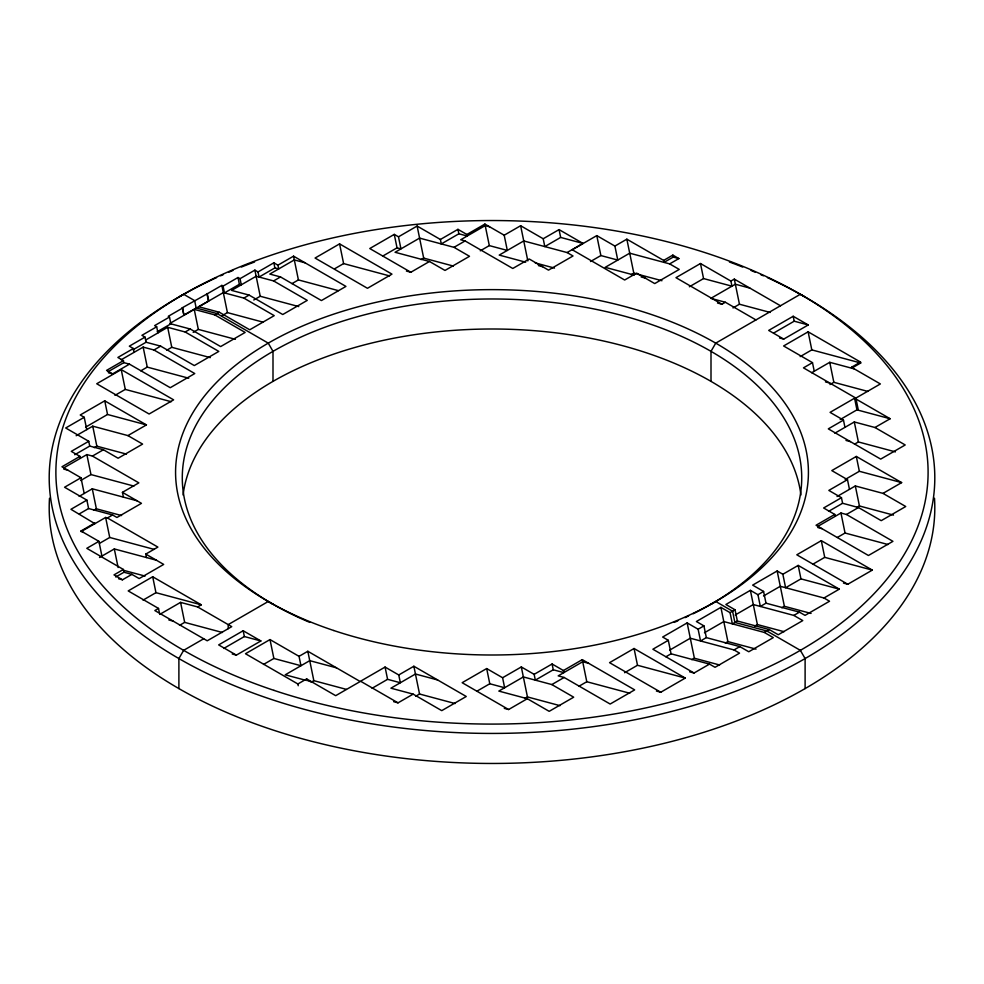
<?xml version="1.0" encoding="UTF-8"?>
<svg xmlns="http://www.w3.org/2000/svg" width="984" height="984" viewBox="0 0 984 984"><rect width="100%" height="100%" fill="white"/><g stroke="black" fill="none" stroke-linecap="round" stroke-linejoin="round"><path stroke-width="1.48" d="M805.109 688.579L805.109 658.567L800.361 650.35L766.844 630.99L734.876 622.429L732.588 611.212L715.749 601.495L711.001 604.237M178.891 297.02L183.639 294.277L194.648 300.637L196.148 307.98L217.058 313.576L268.251 343.133L272.998 351.349L272.998 381.374M182.397 307.709L207.304 293.786L208.78 300.993L183.897 315.052L182.397 307.709L183.897 315.052M182.79 307.943L168.252 316.331L169.482 317.045L170.872 323.847L157.255 331.706M207.304 293.786L221.843 285.397L223.073 286.11L224.463 292.912L239.383 284.302L241.301 284.819L240.047 278.681L237.993 277.5L223.073 286.11M169.482 317.045L154.623 325.618L156.677 326.799L157.932 332.936M156.677 326.799L141.917 335.323L145.017 337.118L146.075 342.235L160.65 346.134L194.303 365.568L218.817 351.411L185.164 331.989L167.686 327.303L145.632 340.034M240.047 278.681L254.881 270.12L258.029 271.941L259.063 277.045L274.88 267.906L278.706 268.927L277.931 265.176L273.847 262.814L258.029 271.941M145.017 337.118L129.322 346.171L133.369 348.508L134.144 352.309M194.242 309.382L169.728 323.539L190.269 329.037L220.637 346.577L245.151 332.432L214.783 314.892L194.242 309.382L198.338 329.394L235.361 339.308M133.369 348.508L117.871 357.463L123.418 360.661L123.824 362.641L129.458 364.154L170.257 387.708L194.77 373.551L153.971 349.997L143.16 347.106L121.229 359.763M277.931 265.176L293.552 256.16L345.938 286.405L321.424 300.563L280.514 276.935L269.8 274.069L294.314 259.924L305.028 262.789M132.988 349.787L146.075 342.235M123.418 360.661L106.555 370.402L112.594 373.883L129.458 364.154M108.252 371.62L123.824 362.641M153.971 349.997L160.65 346.134M185.164 331.989L190.269 329.037M214.783 314.892L219.346 312.26L249.715 329.788L274.228 315.643L243.86 298.103L223.319 292.605L198.805 306.75L219.346 312.26M243.86 298.103L249.087 295.089L282.752 314.523L307.266 300.378L273.601 280.932L256.135 276.258L231.621 290.403L249.087 295.089M273.601 280.932L280.514 276.935M121.229 369.603L96.727 383.76L149.113 414.006L173.627 399.848L121.229 369.603L125.288 389.406L171.204 401.706M339.578 243.884L315.064 258.042L367.462 288.287L391.964 274.13L339.578 243.884L343.613 263.589L389.529 275.901M193.172 332.371L198.338 329.394M222.249 315.581L227.415 312.605L262.962 322.125M166.616 350.279L171.769 347.303L210.281 357.623M253.774 299.985L260.231 296.258L298.742 306.577M140.798 370.82L147.256 367.106L188.731 378.213M291.965 283.638L298.41 279.923L338.398 290.637M76.174 435.728L92.742 426.17L127.908 435.592L146.444 424.904L104.747 400.832L80.233 414.99L84.23 417.29L86.752 429.614M114.968 395.359L125.288 389.406M334.585 268.804L343.613 263.589M382.837 256.024L397.032 247.833L400.943 248.878L398.483 236.812L394.276 234.377L369.763 248.534L410.845 272.248L429.479 261.486L445.002 270.44L469.516 256.295L453.993 247.328L419.59 238.103L395.076 252.273L429.479 261.486M84.23 417.29L65.707 427.991L88.745 441.287L89.728 446.072L103.406 449.749L118.105 458.237L142.606 444.079L127.908 435.592M398.483 236.812L417.118 226.049L440.389 239.481L441.299 243.921M85.608 427.142L107.539 414.485L146.444 424.904M88.745 441.287L71.279 451.373L79.938 456.379L80.344 458.335M440.389 239.481L457.954 229.333L466.871 234.487L467.191 236.012L458.864 233.786L441.299 243.934M74.747 454.731L89.728 446.084M94.255 447.659L96.838 446.17L126.456 454.104M79.938 456.379L61.955 466.773L80.983 477.757L84.194 493.476M421.103 259.591L423.686 258.103L453.304 266.049M466.871 234.487L484.903 224.069L504.202 235.213L507.313 250.428L489.319 245.606L480.278 250.809M63.64 467.978L86.863 454.583L92.447 456.072L138.855 482.861L122.434 492.344L123.418 497.141M92.447 456.072L103.406 449.749M453.993 247.328L465.088 240.932L512.787 268.472L529.22 258.989L548.506 270.133L573.02 255.975L567.091 252.556L523.746 240.945L499.232 255.09L525.702 262.187M80.983 477.757L64.563 487.24L86.875 500.118L88.597 508.531L112.582 514.964L116.948 517.486L141.462 503.341L122.434 492.344M504.202 235.213L520.634 225.73L543.205 238.755L544.804 246.578L560.659 237.427L582.946 243.405L567.091 252.556M80.639 480.524L90.959 474.571L133.91 486.084M79.15 496.391L92.287 488.802L137.096 500.807M86.875 500.118L70.946 509.306L94.882 523.673M543.205 238.755L559.06 229.604L582.946 243.405M79.31 513.894L88.597 508.531M93.8 510.302L96.383 508.814L121.561 515.554M82.902 532.098L80.995 530.991L94.759 523.058M81.118 531.618L105.632 517.473L107.416 517.953L157.895 547.092L145.78 554.09L146.493 557.547M107.416 517.953L112.582 514.964M590.535 261.51L600.867 255.557L617.768 260.083L614.902 246.074L596.784 235.607L572.27 249.764L624.656 280.01L636.599 273.109L654.729 283.577L679.243 269.419L669.661 263.897L629.711 253.183L605.209 267.34L634.274 275.126M99.495 557.485L101.918 556.095L98.904 541.335L86.789 548.334L123.381 569.465L123.959 572.233L131.893 574.373L139.174 578.58L163.688 564.422L145.78 554.09M99.409 543.426L109.728 537.473L154.168 549.38M614.902 246.074L626.845 239.173L663.646 260.416L664.052 262.371L673.253 257.07L678.862 258.583L669.661 263.897M101.918 556.095L114.316 548.949L156.37 560.203M631.224 274.671L633.807 273.183L661.949 280.723M123.381 569.465L113.984 574.89L122.483 579.797L131.893 574.373M663.646 260.416L672.847 255.102L678.862 258.583M115.731 576.993L123.959 572.245M159.74 614.41L180.576 602.38L197.612 606.943L201.29 604.816L152.692 576.759L128.191 590.917L158.522 608.432L159.433 612.909M689.366 286.762L703.56 278.57L731.948 286.184L730.903 281.08L700.473 263.515L675.971 277.673L721.949 304.216L725.356 302.248L755.958 319.923M143.049 600.117L155.952 592.676L201.29 604.816M158.522 608.432L154.832 610.547L207.23 640.793L231.744 626.648L197.612 606.943M730.903 281.08L734.31 279.112L780.472 305.766M179.506 625.357L184.672 622.38L222.409 632.491M732.994 307.93L739.451 304.216L770.214 312.457M203.7 638.764L183.639 650.35L178.891 658.567L178.891 688.579M243.171 630.744L218.657 644.901L236.369 655.123L260.883 640.965L243.171 630.744L244.364 636.537L260.883 640.965M793.202 316.27L768.689 330.415L783.731 339.099L808.245 324.954L793.202 316.27L794.211 321.19L808.245 324.954M223.725 648.456L244.364 636.537M773.572 333.109L794.211 321.19M263.54 664.434L273.872 658.468L300.956 665.725L299.038 656.34L269.997 639.575L245.483 653.733L297.881 683.978L298.238 685.725M860.508 362.063L851.492 367.278L851.689 368.188L860.705 362.985L860.508 362.063L808.122 331.817L783.608 345.974L812.489 362.641L814.248 371.251M800.201 356.589L811.812 349.886L860.705 362.985M299.038 656.34L307.82 651.273L360.206 681.518L335.692 695.676L306.664 678.911L297.881 683.978M812.489 362.641L803.473 367.856L855.859 398.102L858.208 409.553M811.677 372.739L829.746 362.309L854.284 368.889M311.252 682.146L313.834 680.657L346.417 689.39M829.967 384.547L833.842 382.309L867.913 391.435M385.076 667.066L360.562 681.223L398.04 702.847L413.145 694.126L441.742 710.645L466.256 696.487L413.858 666.242L398.754 674.962L385.076 667.066L387.585 679.329L400.353 682.748L398.754 674.962M834.85 433.181L854.309 421.964L874.961 427.499L890.139 418.741L854.579 398.212L830.066 412.37L843.472 420.106L844.961 427.351M855.859 398.102L880.372 383.944L851.492 367.278M372.1 688.271L387.585 679.329M840.188 419.541L856.953 409.848L890.139 418.741M843.472 420.106L828.307 428.864L880.692 459.11L905.206 444.965L874.961 427.499M415.678 696.254L419.541 694.015L455.1 703.548M854.518 444.19L858.392 441.951L895.428 451.877M476.883 691.211L489.786 683.757L504.632 687.742L502.59 677.742L486.674 668.554L462.16 682.699L508.617 709.525L527.326 698.714L549.183 711.334L573.697 697.189L551.839 684.569L523.353 676.931L498.839 691.088L527.326 698.714M837.04 496.526L855.33 485.961L882.992 493.378L901.639 482.615L856.314 456.441L831.8 470.598L847.482 479.651L849.463 489.356M845.158 479.479L859.352 471.287L901.639 482.615M502.59 677.742L521.311 666.943L534.14 674.347L535.333 680.141L553.266 669.784L563.844 672.613L563.414 670.534L552.086 663.991L534.14 674.347M847.482 479.651L828.836 490.413L841.455 497.695L842.599 503.279L858.479 507.535L881.234 520.659L905.735 506.514L882.992 493.378M841.455 497.695L823.633 507.99L834.776 514.435L835.17 516.354M828.589 511.36L842.599 503.279M563.414 670.534L582.282 659.637L634.668 689.882L610.154 704.04L564.139 677.472L558.199 675.873L582.712 661.728L588.653 663.314M834.776 514.435L816.043 525.247L868.429 555.493L892.943 541.335L846.437 514.484L840.951 513.021L817.692 526.452M524.866 698.419L527.449 696.93L560.031 705.663M856.843 507.461L859.426 505.973L893.497 515.099M551.839 684.569L564.139 677.472M846.437 514.484L858.479 507.535M634.065 648.505L609.551 662.663L660.781 692.232L685.282 678.074L634.065 648.505L637.497 665.27L685.282 678.074M821.308 540.659L796.806 554.804L847.802 584.25L872.316 570.105L821.308 540.659L824.727 557.35L872.316 570.105M704.446 632.749L723.806 621.568L764.322 632.441L773.289 637.62L748.775 651.765L739.82 646.599L706.327 637.62L700.534 640.978L698.123 629.231L687.164 622.897L662.65 637.042L668.308 640.313L671.063 653.794L709.501 664.102L715.036 667.3L739.55 653.142L734.015 649.944L690.301 638.222L669.649 650.141M823.977 598.001L839.315 589.145L800.951 578.875L785.613 587.731L782.858 574.262L777.163 570.978L752.649 585.123L763.584 591.446L765.995 603.18L799.463 612.159L805.035 615.369L829.549 601.224L823.977 598.001L780.287 586.292L763.523 595.972M579.059 686.192L586.796 681.727L629.76 693.24M837.298 537.485L845.047 533.02L887.999 544.521M735.232 614.975L753.289 604.545L793.817 615.418L802.772 620.584L778.258 634.741L769.304 629.576L737.348 621.002L732.367 623.881L730.066 612.663L720.891 607.362L696.377 621.519L703.929 625.873L706.327 637.607M765.995 603.192L760.349 606.452L757.938 594.705L750.386 590.338L725.872 604.496L735.048 609.797L737.348 620.99M668.308 640.313L652.872 649.231L694.052 673.019L709.501 664.102M782.858 574.262L798.196 565.406L839.315 589.145M698.123 629.231L703.929 625.873M757.938 594.705L763.584 591.446M624.594 672.724L637.497 665.27M813.116 564.053L824.727 557.35M730.066 612.663L735.048 609.797M665.922 656.771L671.063 653.794M691.801 659.711L694.384 658.222L719.575 664.975M781.8 607.78L784.383 606.292L811.05 613.438M725.306 643.069L727.889 641.58L756.032 649.12M754.802 626.045L757.385 624.557L784.051 631.691M734.015 649.944L739.82 646.599M764.322 632.441L769.304 629.576M793.817 615.418L799.463 612.159M749.87 288.103L735.356 284.204L710.842 298.361L725.356 302.248M489.565 226.763L485.223 225.594L460.709 239.764L465.088 240.932M641.15 276.959L645.11 278.029M717.508 303.035L721.949 304.216M535.247 262.925L554.496 268.091M538.42 265.594L542.578 266.701M779.525 337.967L783.731 339.099M825.441 381.878L829.77 383.034M406.417 271.067L410.845 272.248M845.994 440.451L850.422 441.632M817.815 527.535L821.923 528.642M108.375 372.752L112.594 373.883M843.472 583.094L847.802 584.25M63.739 469.085L67.896 470.204M689.624 671.826L694.052 673.019M656.426 691.063L660.781 692.232M122.852 570.13L145.078 576.083M118.523 578.74L122.483 579.797M437.622 679.956L415.457 674.015L390.943 688.185L413.145 694.126M504.288 708.357L508.617 709.525M168.842 619.957L173.098 621.088M336.491 667.829L309.739 660.658L285.225 674.815L305.569 680.264M232.236 654.016L236.369 655.123M393.661 701.678L398.04 702.847M308.263 680.977L311.977 681.974M805.109 297.02L800.361 294.277L715.749 343.133L711.001 351.349A309.714 178.805 0 0 1 693.203 613.733M272.998 604.237L268.251 601.495L228.214 624.606L228.214 628.653M80.995 530.991L98.904 541.335M854.579 398.212L856.953 409.848M854.309 421.964L858.392 441.951M856.314 456.441L859.352 471.287M855.33 485.961L859.426 505.973M829.746 362.309L833.842 382.309M808.122 331.817L811.812 349.886M840.951 513.021L845.047 533.02M798.196 565.406L800.951 578.875M734.31 279.112L739.451 304.216M777.163 570.978L784.383 606.292M700.473 263.515L703.56 278.57M750.386 590.338L757.385 624.557M672.847 255.102L673.253 257.07M720.891 607.362L727.889 641.58M626.845 239.173L633.807 273.183M687.164 622.897L694.384 658.222M596.784 235.607L600.867 255.557M559.06 229.604L560.659 237.427M520.634 225.73L527.842 260.945M582.282 659.637L586.796 681.727M484.903 224.069L489.319 245.606M552.086 663.991L553.266 669.784M457.954 229.333L458.864 233.786M521.311 666.943L527.449 696.93M417.118 226.049L423.686 258.103M486.674 668.554L489.786 683.757M394.276 234.377L397.032 247.833M413.858 666.242L419.541 694.015M293.552 256.16L298.41 279.923M273.847 262.814L274.88 267.906M254.881 270.12L260.231 296.258M237.993 277.5L239.383 284.302M307.82 651.273L313.834 680.657M306.664 678.911L307.02 680.645M221.843 285.397L227.415 312.605M206.911 293.564L208.411 300.895M269.997 639.575L273.872 658.468M167.686 327.303L171.769 347.303M143.16 347.106L147.256 367.106M180.576 602.38L184.672 622.38M152.692 576.759L155.952 592.676M104.747 400.832L107.539 414.485M92.742 426.17L96.838 446.17M114.316 548.949L118.117 567.51M105.632 517.473L109.728 537.473M86.863 454.583L90.959 474.571M92.287 488.802L96.383 508.814M711.001 381.374L711.001 351.349A309.714 178.805 0 0 0 256.553 361.62A309.714 178.805 0 0 0 309.825 622.392M767.434 277.623A442.8 255.643 0 0 1 816.781 651.556A442.8 255.643 0 0 1 167.218 651.556A442.8 255.643 0 0 1 216.566 277.623M220.6 275.791A442.8 255.643 0 0 1 223.319 274.585M228.792 272.211A442.8 255.643 0 0 1 232.937 270.465M241.326 267.058A442.8 255.643 0 0 1 254.561 262.002M729.439 262.002A442.8 255.643 0 0 1 742.674 267.058M751.063 270.465A442.8 255.643 0 0 1 755.208 272.211M760.681 274.585A442.8 255.643 0 0 1 763.387 275.791M183.085 495.013A309.714 178.817 0 0 1 492 329A309.714 178.817 0 0 1 800.914 495.013M688.566 615.972A309.714 178.805 0 0 1 685.024 617.62M677.841 620.83A309.714 178.805 0 0 1 674.175 622.392M934.492 498.248A442.8 255.643 0 0 1 492 763.461A442.8 255.643 0 0 1 49.508 498.248M273.958 690.362A436.096 251.769 0 0 0 928.096 472.32A436.096 251.769 0 0 0 273.958 254.266A436.096 251.769 0 0 0 273.958 690.362M333.785 630.523A316.418 182.68 0 0 0 808.418 472.32A316.418 182.68 0 0 0 333.797 314.105A316.418 182.68 0 0 0 333.785 630.523"/></g></svg>
